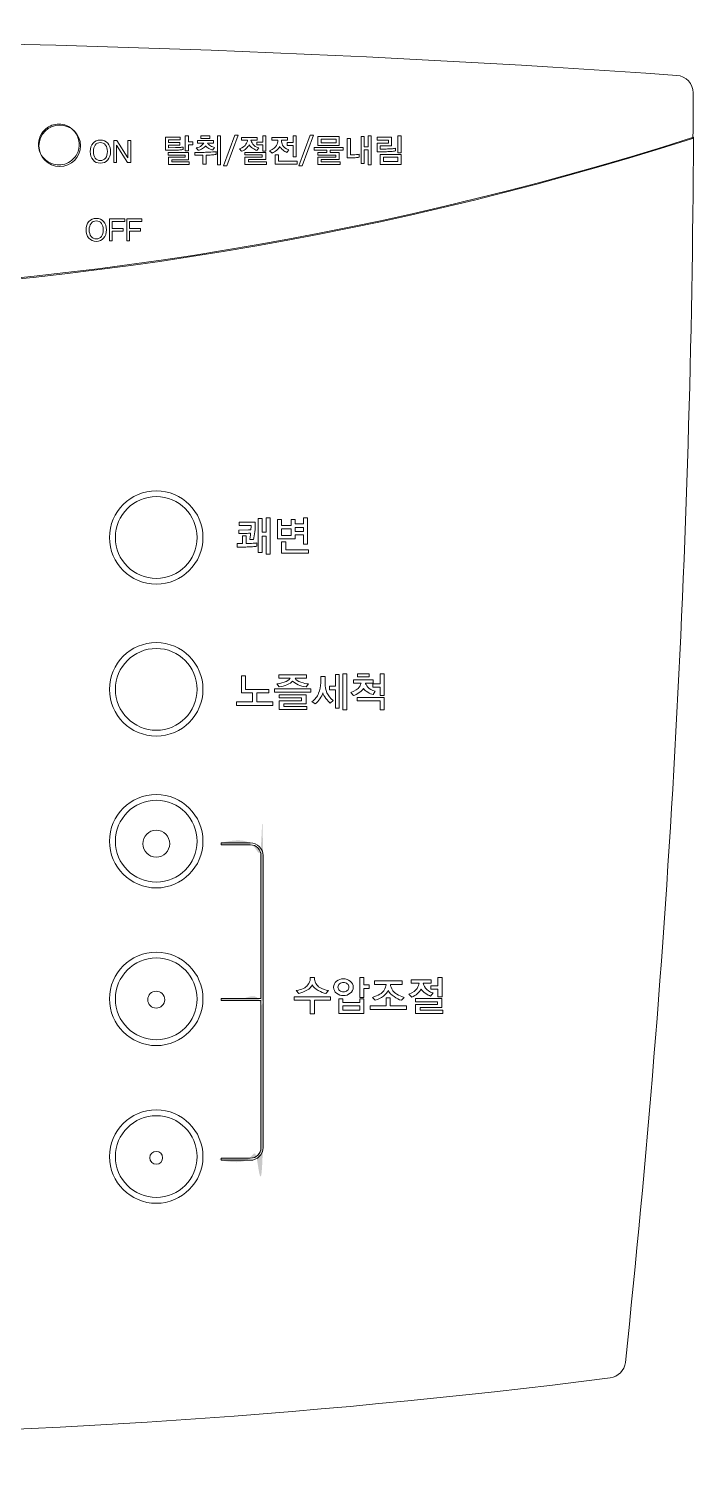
# Model space of a CAD drawing. Header units: millimetres. Extents: x -8699 to 14519, y -2727 to 7848.
# Drawn here: x 1504 to 1560.9, y -1086.7 to -964.5 of the extents above; entities that cross this region are included whole.
import ezdxf

# ---------------------------------------------------------------- set-up
doc = ezdxf.new("R2010")
doc.units = ezdxf.units.MM
doc.layers.add('레이어 1', color=7, linetype='Continuous')

msp = doc.modelspace()

# ---------------------------------------------------------------- hatches: boundary and pattern name
at = {"layer": '레이어 1', "lineweight": 18}
h = msp.add_hatch(color=256, dxfattribs=at)
h.dxf.hatch_style = 2
edge = h.paths.add_edge_path()
edge.add_spline(control_points=[(1522.98, -1061.19), (1520.5, -1061.19), (1520.5, -1061.19), (1520.5, -1061.19), (1520.5, -1061.19), (1520.5, -1061.37), (1520.5, -1061.37), (1520.5, -1061.37), (1522.98, -1061.37), (1522.98, -1061.37), (1523.58, -1061.37), (1524.07, -1060.88), (1524.07, -1060.28), (1524.07, -1060.28), (1524.07, -1035.28), (1524.07, -1035.28), (1524.07, -1034.68), (1523.58, -1034.19), (1522.98, -1034.19), (1522.98, -1034.19), (1520.5, -1034.19), (1520.5, -1034.19), (1520.5, -1034.19), (1520.5, -1034.36), (1520.5, -1034.36), (1520.5, -1034.36), (1522.98, -1034.36), (1522.98, -1034.36), (1523.48, -1034.36), (1523.89, -1034.77), (1523.89, -1035.28), (1523.89, -1035.28), (1523.89, -1047.51), (1523.89, -1047.51), (1523.89, -1047.51), (1520.5, -1047.51), (1520.5, -1047.51), (1520.5, -1047.51), (1520.5, -1047.69), (1520.5, -1047.69), (1520.5, -1047.69), (1523.89, -1047.69), (1523.89, -1047.69), (1523.89, -1047.69), (1523.89, -1060.28), (1523.89, -1060.28), (1523.89, -1060.78), (1523.48, -1061.19), (1522.98, -1061.19), (1522.98, -1061.19), (1520.5, -1061.19)], knot_values=[-1, -1, 0, 0, 0, 0, 1, 1, 1, 2, 2, 2, 3, 3, 3, 4, 4, 4, 5, 5, 5, 6, 6, 6, 7, 7, 7, 8, 8, 8, 9, 9, 9, 10, 10, 10, 11, 11, 11, 12, 12, 12, 13, 13, 13, 14, 14, 14, 15, 15, 15, 16, 16, 16, 16], degree=3, periodic=0)

# ---------------------------------------------------------------- linework, layer by layer
at = {"layer": '레이어 1', "lineweight": 9}
for p, q in [((1517.42, -974.96), (1517.42, -973.65)), ((1517.42, -973.65), (1517.7, -973.65)), ((1517.7, -973.65), (1517.7, -974.19)), ((1517.7, -974.19), (1518.06, -974.19)), ((1518.06, -974.19), (1518.06, -974.42)), ((1518.76, -973.89), (1518.76, -973.66)), ((1518.76, -973.66), (1519.53, -973.66)), ((1519.53, -973.89), (1518.76, -973.89)), ((1519.53, -973.66), (1519.53, -973.89)), ((1520.16, -976.14), (1520.16, -973.65)), ((1520.16, -973.65), (1520.44, -973.65)), ((1520.44, -973.65), (1520.44, -976.14)), ((1520.68, -976.22), (1521.66, -973.6)), ((1521.94, -973.6), (1520.96, -976.22)), ((1521.66, -973.6), (1521.94, -973.6)), ((1523.54, -974.44), (1523.54, -974.21)), ((1523.54, -974.21), (1524.04, -974.21)), ((1524.04, -974.21), (1524.04, -973.65)), ((1524.04, -973.65), (1524.32, -973.65)), ((1524.32, -973.65), (1524.32, -974.97)), ((1526.14, -974.48), (1526.14, -974.23)), ((1526.14, -974.23), (1526.64, -974.23)), ((1526.64, -974.23), (1526.64, -973.65)), ((1526.64, -973.65), (1526.92, -973.65)), ((1526.92, -973.65), (1526.92, -975.45)), ((1527.13, -976.22), (1528.11, -973.6)), ((1528.39, -973.6), (1527.41, -976.22)), ((1528.11, -973.6), (1528.39, -973.6)), ((1528.76, -974.48), (1528.76, -973.73)), ((1528.76, -973.73), (1530.6, -973.73)), ((1530.32, -973.96), (1529.04, -973.96)), ((1529.04, -973.96), (1529.04, -974.26)), ((1529.04, -974.26), (1530.32, -974.26)), ((1530.32, -974.26), (1530.32, -973.96)), ((1530.6, -973.73), (1530.6, -974.48)), ((1532.47, -976.02), (1532.47, -973.71)), ((1532.47, -973.71), (1532.74, -973.71)), ((1532.74, -973.71), (1532.74, -974.6)), ((1533.06, -974.6), (1533.06, -973.65)), ((1533.06, -973.65), (1533.33, -973.65)), ((1533.33, -973.65), (1533.33, -976.14)), ((1535.6, -975.12), (1535.6, -973.65)), ((1535.6, -973.65), (1535.89, -973.65)), ((1535.89, -973.65), (1535.89, -975.12)), ((1515.96, -975.31), (1515.96, -975.1)), ((1515.96, -975.1), (1517.7, -975.1)), ((1517.4, -975.31), (1515.96, -975.31)), ((1515.97, -976.11), (1515.97, -975.5)), ((1515.97, -975.5), (1517.4, -975.5)), ((1517.4, -975.5), (1517.4, -975.31)), ((1517.7, -974.96), (1517.42, -974.96)), ((1517.7, -974.42), (1517.7, -974.96)), ((1518.06, -974.42), (1517.7, -974.42)), ((1517.7, -975.1), (1517.7, -975.71)), ((1522.51, -975.3), (1522.51, -975.08)), ((1522.51, -975.08), (1524.31, -975.08)), ((1524, -975.3), (1522.51, -975.3)), ((1522.51, -976.11), (1522.51, -975.48)), ((1522.51, -975.48), (1524, -975.48)), ((1524.04, -974.44), (1523.54, -974.44)), ((1524, -975.48), (1524, -975.3)), ((1524.04, -974.97), (1524.04, -974.44)), ((1524.32, -974.97), (1524.04, -974.97)), ((1524.31, -975.08), (1524.31, -975.7)), ((1525.11, -976.08), (1525.11, -975.29)), ((1525.11, -975.29), (1525.39, -975.29)), ((1525.39, -975.29), (1525.39, -975.84)), ((1526.64, -974.48), (1526.14, -974.48)), ((1526.64, -975.45), (1526.64, -974.48)), ((1526.92, -975.45), (1526.64, -975.45)), ((1528.44, -974.89), (1528.44, -974.67)), ((1528.44, -974.67), (1530.92, -974.67)), ((1529.53, -974.89), (1528.44, -974.89)), ((1530.6, -974.48), (1528.76, -974.48)), ((1528.76, -975.32), (1528.76, -975.1)), ((1528.76, -975.1), (1529.53, -975.1)), ((1530.3, -975.32), (1528.76, -975.32)), ((1528.76, -976.11), (1528.76, -975.5)), ((1528.76, -975.5), (1530.3, -975.5)), ((1529.53, -975.1), (1529.53, -974.89)), ((1530.92, -974.89), (1529.83, -974.89)), ((1529.83, -974.89), (1529.83, -975.1)), ((1529.83, -975.1), (1530.6, -975.1)), ((1530.3, -975.5), (1530.3, -975.32)), ((1530.6, -975.1), (1530.6, -975.7)), ((1530.92, -974.67), (1530.92, -974.89)), ((1532.74, -974.6), (1533.06, -974.6)), ((1533.06, -974.85), (1532.74, -974.85)), ((1532.74, -974.85), (1532.74, -976.02)), ((1533.06, -976.14), (1533.06, -974.85)), ((1534.1, -976.11), (1534.1, -975.25)), ((1534.1, -975.25), (1535.88, -975.25)), ((1535.6, -975.49), (1534.38, -975.49)), ((1534.38, -975.49), (1534.38, -975.87)), ((1535.89, -975.12), (1535.6, -975.12)), ((1535.6, -975.87), (1535.6, -975.49)), ((1535.88, -975.25), (1535.88, -976.11)), ((1517.76, -976.11), (1515.97, -976.11)), ((1517.7, -975.71), (1516.27, -975.71)), ((1516.27, -975.71), (1516.27, -975.89)), ((1516.27, -975.89), (1517.76, -975.89)), ((1517.76, -975.89), (1517.76, -976.11)), ((1520.44, -976.14), (1520.16, -976.14)), ((1520.96, -976.22), (1520.68, -976.22)), ((1524.37, -976.11), (1522.51, -976.11)), ((1524.31, -975.7), (1522.82, -975.7)), ((1522.82, -975.7), (1522.82, -975.89)), ((1522.82, -975.89), (1524.37, -975.89)), ((1524.37, -975.89), (1524.37, -976.11)), ((1526.98, -976.08), (1525.11, -976.08)), ((1525.39, -975.84), (1526.98, -975.84)), ((1526.98, -975.84), (1526.98, -976.08)), ((1527.41, -976.22), (1527.13, -976.22)), ((1530.66, -976.11), (1528.76, -976.11)), ((1530.6, -975.7), (1529.06, -975.7)), ((1529.06, -975.7), (1529.06, -975.89)), ((1529.06, -975.89), (1530.66, -975.89)), ((1530.66, -975.89), (1530.66, -976.11)), ((1532.74, -976.02), (1532.47, -976.02)), ((1533.33, -976.14), (1533.06, -976.14)), ((1535.88, -976.11), (1534.1, -976.11)), ((1534.38, -975.87), (1535.6, -975.87)), ((1523.66, -1009.33), (1523.66, -1006.43)), ((1523.66, -1006.43), (1524, -1006.43)), ((1524, -1006.43), (1524, -1007.6)), ((1524.35, -1007.6), (1524.35, -1006.36)), ((1524.35, -1006.36), (1524.69, -1006.36)), ((1524.69, -1006.36), (1524.69, -1009.47)), ((1525.31, -1008.17), (1525.31, -1006.5)), ((1525.31, -1006.5), (1525.66, -1006.5)), ((1525.66, -1006.5), (1525.66, -1007.02)), ((1525.66, -1007.02), (1526.47, -1007.02)), ((1526.47, -1007.02), (1526.47, -1006.5)), ((1526.47, -1006.5), (1526.82, -1006.5)), ((1526.82, -1006.5), (1526.82, -1006.89)), ((1526.82, -1006.89), (1527.53, -1006.89)), ((1527.53, -1007.18), (1526.82, -1007.18)), ((1526.82, -1007.18), (1526.82, -1007.53)), ((1527.53, -1006.89), (1527.53, -1006.36)), ((1527.53, -1006.36), (1527.88, -1006.36)), ((1527.53, -1007.53), (1527.53, -1007.18)), ((1527.88, -1006.36), (1527.88, -1008.62)), ((1524, -1007.6), (1524.35, -1007.6)), ((1524.35, -1007.93), (1524, -1007.93)), ((1524, -1007.93), (1524, -1009.33)), ((1524.35, -1009.47), (1524.35, -1007.93)), ((1526.82, -1008.17), (1525.31, -1008.17)), ((1526.47, -1007.32), (1525.66, -1007.32)), ((1525.66, -1007.32), (1525.66, -1007.87)), ((1525.66, -1007.87), (1526.47, -1007.87)), ((1525.66, -1009.4), (1525.66, -1008.41)), ((1525.66, -1008.41), (1526.01, -1008.41)), ((1526.01, -1008.41), (1526.01, -1009.1)), ((1526.47, -1007.87), (1526.47, -1007.32)), ((1526.82, -1007.53), (1527.53, -1007.53)), ((1527.53, -1007.81), (1526.82, -1007.81)), ((1526.82, -1007.81), (1526.82, -1008.17)), ((1527.53, -1008.62), (1527.53, -1007.81)), ((1524, -1009.33), (1523.66, -1009.33)), ((1524.69, -1009.47), (1524.35, -1009.47)), ((1527.95, -1009.4), (1525.66, -1009.4)), ((1526.01, -1009.1), (1527.95, -1009.1)), ((1527.88, -1008.62), (1527.53, -1008.62)), ((1527.95, -1009.1), (1527.95, -1009.4)), ((1522.22, -1021.36), (1522.22, -1019.89)), ((1522.22, -1019.89), (1522.57, -1019.89)), ((1522.57, -1019.89), (1522.57, -1021.06)), ((1530.26, -1020.77), (1530.26, -1019.78)), ((1530.26, -1019.78), (1530.6, -1019.78)), ((1530.6, -1019.78), (1530.6, -1022.67)), ((1530.91, -1022.81), (1530.91, -1019.71)), ((1530.91, -1019.71), (1531.25, -1019.71)), ((1531.25, -1019.71), (1531.25, -1022.81)), ((1532.17, -1019.99), (1532.17, -1019.71)), ((1532.17, -1019.71), (1533.15, -1019.71)), ((1533.15, -1019.99), (1532.17, -1019.99)), ((1533.15, -1019.71), (1533.15, -1019.99)), ((1533.48, -1020.87), (1533.48, -1020.57)), ((1533.48, -1020.57), (1534.09, -1020.57)), ((1534.09, -1020.57), (1534.09, -1019.71)), ((1534.09, -1019.71), (1534.45, -1019.71)), ((1534.45, -1019.71), (1534.45, -1021.57)), ((1523.17, -1021.36), (1522.22, -1021.36)), ((1522.57, -1021.06), (1524.56, -1021.06)), ((1523.17, -1022.12), (1523.17, -1021.36)), ((1524.56, -1021.36), (1523.53, -1021.36)), ((1523.53, -1021.36), (1523.53, -1022.12)), ((1524.56, -1021.06), (1524.56, -1021.36)), ((1525.05, -1021.28), (1525.05, -1021)), ((1525.05, -1021), (1528.15, -1021)), ((1528.15, -1021.28), (1525.05, -1021.28)), ((1525.45, -1021.79), (1525.45, -1021.53)), ((1525.45, -1021.53), (1527.75, -1021.53)), ((1527.36, -1021.79), (1525.45, -1021.79)), ((1527.36, -1022.02), (1527.36, -1021.79)), ((1527.75, -1021.53), (1527.75, -1022.28)), ((1528.15, -1021), (1528.15, -1021.28)), ((1529.76, -1021.09), (1529.76, -1020.77)), ((1529.76, -1020.77), (1530.26, -1020.77)), ((1530.26, -1021.09), (1529.76, -1021.09)), ((1530.26, -1022.67), (1530.26, -1021.09)), ((1532.14, -1022.04), (1532.14, -1021.74)), ((1532.14, -1021.74), (1534.44, -1021.74)), ((1534.09, -1020.87), (1533.48, -1020.87)), ((1534.09, -1021.57), (1534.09, -1020.87)), ((1534.45, -1021.57), (1534.09, -1021.57)), ((1534.44, -1021.74), (1534.44, -1022.81)), ((1521.8, -1022.42), (1521.8, -1022.12)), ((1521.8, -1022.12), (1523.17, -1022.12)), ((1524.91, -1022.42), (1521.8, -1022.42)), ((1523.53, -1022.12), (1524.91, -1022.12)), ((1524.91, -1022.12), (1524.91, -1022.42)), ((1525.45, -1022.78), (1525.45, -1022.02)), ((1525.45, -1022.02), (1527.36, -1022.02)), ((1527.83, -1022.78), (1525.45, -1022.78)), ((1527.75, -1022.28), (1525.85, -1022.28)), ((1525.85, -1022.28), (1525.85, -1022.51)), ((1525.85, -1022.51), (1527.83, -1022.51)), ((1527.83, -1022.51), (1527.83, -1022.78)), ((1530.6, -1022.67), (1530.26, -1022.67)), ((1531.25, -1022.81), (1530.91, -1022.81)), ((1534.09, -1022.04), (1532.14, -1022.04)), ((1534.09, -1022.81), (1534.09, -1022.04)), ((1534.44, -1022.81), (1534.09, -1022.81)), ((1532.35, -1047.43), (1532.35, -1045.73)), ((1532.35, -1045.73), (1532.71, -1045.73)), ((1532.71, -1045.73), (1532.71, -1046.35)), ((1532.71, -1046.35), (1533.15, -1046.35)), ((1533.15, -1046.35), (1533.15, -1046.65)), ((1539.04, -1046.43), (1539.04, -1045.73)), ((1539.04, -1045.73), (1539.4, -1045.73)), ((1539.4, -1045.73), (1539.4, -1047.37)), ((1526.74, -1047.67), (1526.74, -1047.38)), ((1526.74, -1047.38), (1529.85, -1047.38)), ((1529.85, -1047.38), (1529.85, -1047.67)), ((1530.55, -1048.8), (1530.55, -1047.54)), ((1530.55, -1047.54), (1530.9, -1047.54)), ((1530.9, -1047.54), (1530.9, -1047.87)), ((1532.71, -1047.43), (1532.35, -1047.43)), ((1532.35, -1047.87), (1532.35, -1047.54)), ((1532.35, -1047.54), (1532.71, -1047.54)), ((1532.71, -1046.65), (1532.71, -1047.43)), ((1533.15, -1046.65), (1532.71, -1046.65)), ((1532.71, -1047.54), (1532.71, -1048.8)), ((1534.61, -1048.15), (1534.61, -1047.45)), ((1534.61, -1047.45), (1534.96, -1047.45)), ((1534.96, -1047.45), (1534.96, -1048.15)), ((1537.13, -1047.79), (1537.13, -1047.51)), ((1537.13, -1047.51), (1539.38, -1047.51)), ((1538.42, -1046.72), (1538.42, -1046.43)), ((1538.42, -1046.43), (1539.04, -1046.43)), ((1539.04, -1046.72), (1538.42, -1046.72)), ((1539.04, -1047.37), (1539.04, -1046.72)), ((1539.4, -1047.37), (1539.04, -1047.37)), ((1539.38, -1047.51), (1539.38, -1048.29)), ((1528.11, -1047.67), (1526.74, -1047.67)), ((1528.11, -1048.84), (1528.11, -1047.67)), ((1528.48, -1048.84), (1528.11, -1048.84)), ((1528.48, -1047.67), (1528.48, -1048.84)), ((1529.85, -1047.67), (1528.48, -1047.67)), ((1532.71, -1048.8), (1530.55, -1048.8)), ((1530.9, -1047.87), (1532.35, -1047.87)), ((1532.35, -1048.15), (1530.9, -1048.15)), ((1530.9, -1048.15), (1530.9, -1048.51)), ((1530.9, -1048.51), (1532.35, -1048.51)), ((1532.35, -1048.51), (1532.35, -1048.15)), ((1533.23, -1048.45), (1533.23, -1048.15)), ((1533.23, -1048.15), (1534.61, -1048.15)), ((1536.34, -1048.45), (1533.23, -1048.45)), ((1534.96, -1048.15), (1536.34, -1048.15)), ((1536.34, -1048.15), (1536.34, -1048.45)), ((1538.99, -1047.79), (1537.13, -1047.79)), ((1537.13, -1048.8), (1537.13, -1048.02)), ((1537.13, -1048.02), (1538.99, -1048.02)), ((1539.45, -1048.8), (1537.13, -1048.8)), ((1539.38, -1048.29), (1537.52, -1048.29)), ((1537.52, -1048.29), (1537.52, -1048.52)), ((1537.52, -1048.52), (1539.45, -1048.52)), ((1538.99, -1048.02), (1538.99, -1047.79)), ((1539.45, -1048.52), (1539.45, -1048.8))]:
    msp.add_line(p, q, dxfattribs=at)
for points in [[(1512.47, -975.95), (1511.54, -974.46), (1511.53, -974.47), (1511.53, -975.94), (1511.29, -975.94), (1511.29, -974.07), (1511.57, -974.07), (1512.5, -975.55), (1512.51, -975.55), (1512.51, -974.07), (1512.76, -974.07), (1512.76, -975.95), (1512.47, -975.95)], [(1511.17, -980.99), (1511.17, -981.59), (1512.11, -981.59), (1512.11, -981.82), (1511.17, -981.82), (1511.17, -982.64), (1510.93, -982.64), (1510.93, -980.77), (1512.23, -980.77), (1512.23, -980.99), (1511.17, -980.99)], [(1512.65, -980.99), (1512.65, -981.59), (1513.59, -981.59), (1513.59, -981.82), (1512.65, -981.82), (1512.65, -982.64), (1512.41, -982.64), (1512.41, -980.77), (1513.71, -980.77), (1513.71, -980.99), (1512.65, -980.99)]]:
    msp.add_lwpolyline(points, dxfattribs=at)
at = {"layer": '레이어 1', "lineweight": 18}
for points in [[(1559.49, -968.49), (1502.83, -964.48), (1445.96, -964.48), (1389.3, -968.49)], [(1560.88, -969.99), (1560.88, -969.2), (1560.27, -968.55), (1559.49, -968.49)], [(1560.87, -973.74), (1560.88, -972.49), (1560.88, -971.24), (1560.88, -969.99)], [(1506.44, -972.66), (1506.02, -972.7), (1505.64, -972.88), (1505.36, -973.17)], [(1506.59, -972.65), (1506.54, -972.65), (1506.49, -972.66), (1506.44, -972.66)], [(1507.83, -973.17), (1507.5, -972.84), (1507.05, -972.65), (1506.59, -972.65)], [(1506.59, -972.65), (1506.59, -972.65), (1506.59, -972.65), (1506.59, -972.65)], [(1388.05, -973.92), (1444.22, -991.85), (1504.57, -991.85), (1560.73, -973.92)], [(1505.36, -973.17), (1504.95, -973.57), (1504.77, -974.17), (1504.88, -974.74)], [(1505.36, -973.17), (1505.36, -973.17), (1505.36, -973.17), (1505.36, -973.17)], [(1508.31, -974.74), (1508.42, -974.17), (1508.23, -973.57), (1507.83, -973.17)], [(1507.83, -973.17), (1507.83, -973.17), (1507.83, -973.17), (1507.83, -973.17)], [(1555.08, -1078.67), (1558.79, -1043.83), (1560.74, -1008.83), (1560.91, -973.79)], [(1560.73, -973.92), (1560.81, -973.9), (1560.87, -973.82), (1560.87, -973.74)], [(1504.88, -974.74), (1504.88, -974.74), (1504.88, -974.74), (1504.88, -974.74)], [(1504.88, -974.74), (1504.95, -975.09), (1505.12, -975.4), (1505.36, -975.64)], [(1507.83, -975.64), (1508.07, -975.4), (1508.24, -975.09), (1508.31, -974.74)], [(1508.31, -974.74), (1508.31, -974.74), (1508.31, -974.74), (1508.31, -974.74)], [(1505.36, -975.64), (1505.36, -975.64), (1505.36, -975.64), (1505.36, -975.64)], [(1505.36, -975.64), (1505.64, -975.92), (1506.02, -976.11), (1506.44, -976.15)], [(1506.44, -976.15), (1506.44, -976.15), (1506.44, -976.15), (1506.44, -976.15)], [(1506.44, -976.15), (1506.49, -976.15), (1506.54, -976.15), (1506.59, -976.15)], [(1506.59, -976.15), (1507.05, -976.15), (1507.5, -975.97), (1507.83, -975.64)], [(1506.59, -976.15), (1506.59, -976.15), (1506.59, -976.15), (1506.59, -976.15)], [(1507.83, -975.64), (1507.83, -975.64), (1507.83, -975.64), (1507.83, -975.64)], [(1522.98, -1034.19), (1522.98, -1034.19), (1520.5, -1034.19), (1520.5, -1034.19)], [(1520.5, -1034.19), (1520.5, -1034.19), (1520.5, -1034.36), (1520.5, -1034.36)], [(1524.07, -1035.28), (1524.07, -1034.68), (1523.58, -1034.19), (1522.98, -1034.19)], [(1520.5, -1034.36), (1520.5, -1034.36), (1522.98, -1034.36), (1522.98, -1034.36)], [(1522.98, -1034.36), (1523.48, -1034.36), (1523.89, -1034.77), (1523.89, -1035.28)], [(1523.89, -1035.28), (1523.89, -1035.28), (1523.89, -1047.51), (1523.89, -1047.51)], [(1524.07, -1060.28), (1524.07, -1060.28), (1524.07, -1035.28), (1524.07, -1035.28)], [(1523.89, -1047.51), (1523.89, -1047.51), (1520.5, -1047.51), (1520.5, -1047.51)], [(1520.5, -1047.51), (1520.5, -1047.51), (1520.5, -1047.69), (1520.5, -1047.69)], [(1520.5, -1047.69), (1520.5, -1047.69), (1523.89, -1047.69), (1523.89, -1047.69)], [(1523.89, -1047.69), (1523.89, -1047.69), (1523.89, -1060.28), (1523.89, -1060.28)], [(1523.89, -1060.28), (1523.89, -1060.78), (1523.48, -1061.19), (1522.98, -1061.19)], [(1522.98, -1061.37), (1523.58, -1061.37), (1524.07, -1060.88), (1524.07, -1060.28)], [(1522.98, -1061.19), (1522.98, -1061.19), (1520.5, -1061.19), (1520.5, -1061.19)], [(1520.5, -1061.19), (1520.5, -1061.19), (1520.5, -1061.37), (1520.5, -1061.37)], [(1520.5, -1061.37), (1520.5, -1061.37), (1522.98, -1061.37), (1522.98, -1061.37)], [(1553.78, -1080), (1554.46, -1079.91), (1555, -1079.36), (1555.08, -1078.67)]]:
    msp.add_open_spline(points, degree=3, dxfattribs=at)
for points in [[(1508.45, -974.51), (1508.45, -973.53), (1507.65, -972.74), (1506.67, -972.74), (1505.69, -972.74), (1504.89, -973.53), (1504.89, -974.51), (1504.89, -975.49), (1505.69, -976.29), (1506.67, -976.29), (1507.65, -976.29), (1508.45, -975.49), (1508.45, -974.51)], [(1514.93, -1012.05), (1517.14, -1012.05), (1518.93, -1010.26), (1518.93, -1008.05), (1518.93, -1005.84), (1517.14, -1004.05), (1514.93, -1004.05), (1512.72, -1004.05), (1510.93, -1005.84), (1510.93, -1008.05), (1510.93, -1010.26), (1512.72, -1012.05), (1514.93, -1012.05)], [(1514.93, -1011.55), (1516.86, -1011.55), (1518.43, -1009.99), (1518.43, -1008.05), (1518.43, -1006.12), (1516.86, -1004.55), (1514.93, -1004.55), (1513, -1004.55), (1511.43, -1006.12), (1511.43, -1008.05), (1511.43, -1009.99), (1513, -1011.55), (1514.93, -1011.55)], [(1514.93, -1011.55), (1516.86, -1011.55), (1518.43, -1009.99), (1518.43, -1008.05), (1518.43, -1006.12), (1516.86, -1004.55), (1514.93, -1004.55), (1513, -1004.55), (1511.43, -1006.12), (1511.43, -1008.05), (1511.43, -1009.99), (1513, -1011.55), (1514.93, -1011.55)], [(1514.93, -1017.55), (1513, -1017.55), (1511.43, -1019.12), (1511.43, -1021.05), (1511.43, -1022.99), (1513, -1024.55), (1514.93, -1024.55), (1516.86, -1024.55), (1518.43, -1022.99), (1518.43, -1021.05), (1518.43, -1019.12), (1516.86, -1017.55), (1514.93, -1017.55)], [(1514.93, -1017.55), (1513, -1017.55), (1511.43, -1019.12), (1511.43, -1021.05), (1511.43, -1022.99), (1513, -1024.55), (1514.93, -1024.55), (1516.86, -1024.55), (1518.43, -1022.99), (1518.43, -1021.05), (1518.43, -1019.12), (1516.86, -1017.55), (1514.93, -1017.55)], [(1514.93, -1030.55), (1513, -1030.55), (1511.43, -1032.12), (1511.43, -1034.05), (1511.43, -1035.99), (1513, -1037.55), (1514.93, -1037.55), (1516.86, -1037.55), (1518.43, -1035.99), (1518.43, -1034.05), (1518.43, -1032.12), (1516.86, -1030.55), (1514.93, -1030.55)], [(1514.93, -1030.55), (1513, -1030.55), (1511.43, -1032.12), (1511.43, -1034.05), (1511.43, -1035.99), (1513, -1037.55), (1514.93, -1037.55), (1516.86, -1037.55), (1518.43, -1035.99), (1518.43, -1034.05), (1518.43, -1032.12), (1516.86, -1030.55), (1514.93, -1030.55)], [(1514.93, -1033.11), (1515.57, -1033.11), (1516.08, -1033.63), (1516.08, -1034.27), (1516.08, -1034.9), (1515.57, -1035.42), (1514.93, -1035.42), (1514.29, -1035.42), (1513.78, -1034.9), (1513.78, -1034.27), (1513.78, -1033.63), (1514.29, -1033.11), (1514.93, -1033.11)], [(1514.93, -1044.05), (1513, -1044.05), (1511.43, -1045.62), (1511.43, -1047.55), (1511.43, -1049.49), (1513, -1051.05), (1514.93, -1051.05), (1516.86, -1051.05), (1518.43, -1049.49), (1518.43, -1047.55), (1518.43, -1045.62), (1516.86, -1044.05), (1514.93, -1044.05)], [(1514.93, -1044.05), (1513, -1044.05), (1511.43, -1045.62), (1511.43, -1047.55), (1511.43, -1049.49), (1513, -1051.05), (1514.93, -1051.05), (1516.86, -1051.05), (1518.43, -1049.49), (1518.43, -1047.55), (1518.43, -1045.62), (1516.86, -1044.05), (1514.93, -1044.05)], [(1514.93, -1046.89), (1515.33, -1046.89), (1515.66, -1047.21), (1515.66, -1047.62), (1515.66, -1048.02), (1515.33, -1048.34), (1514.93, -1048.34), (1514.53, -1048.34), (1514.2, -1048.02), (1514.2, -1047.62), (1514.2, -1047.21), (1514.53, -1046.89), (1514.93, -1046.89)], [(1514.93, -1057.05), (1512.72, -1057.05), (1510.93, -1058.84), (1510.93, -1061.05), (1510.93, -1063.26), (1512.72, -1065.05), (1514.93, -1065.05), (1517.14, -1065.05), (1518.93, -1063.26), (1518.93, -1061.05), (1518.93, -1058.84), (1517.14, -1057.05), (1514.93, -1057.05)], [(1514.93, -1057.55), (1513, -1057.55), (1511.43, -1059.12), (1511.43, -1061.05), (1511.43, -1062.99), (1513, -1064.55), (1514.93, -1064.55), (1516.86, -1064.55), (1518.43, -1062.99), (1518.43, -1061.05), (1518.43, -1059.12), (1516.86, -1057.55), (1514.93, -1057.55)], [(1514.93, -1057.55), (1513, -1057.55), (1511.43, -1059.12), (1511.43, -1061.05), (1511.43, -1062.99), (1513, -1064.55), (1514.93, -1064.55), (1516.86, -1064.55), (1518.43, -1062.99), (1518.43, -1061.05), (1518.43, -1059.12), (1516.86, -1057.55), (1514.93, -1057.55)], [(1514.93, -1060.61), (1515.24, -1060.61), (1515.48, -1060.85), (1515.48, -1061.16), (1515.48, -1061.46), (1515.24, -1061.71), (1514.93, -1061.71), (1514.63, -1061.71), (1514.38, -1061.46), (1514.38, -1061.16), (1514.38, -1060.85), (1514.63, -1060.61), (1514.93, -1060.61)]]:
    msp.add_open_spline(points, degree=3, knots=[0, 0, 0, 0, 1, 1, 1, 2, 2, 2, 3, 3, 3, 4, 4, 4, 4], dxfattribs=at)
at = {"layer": '레이어 1', "lineweight": 9}
for points in [[(1387.95, -973.79), (1444.2, -991.76), (1504.66, -991.76), (1560.91, -973.79)], [(1515.71, -974.89), (1515.71, -974.89), (1515.71, -973.79), (1515.71, -973.79)], [(1515.71, -973.79), (1515.71, -973.79), (1516.98, -973.79), (1516.98, -973.79)], [(1516.98, -974.01), (1516.98, -974.01), (1515.99, -974.01), (1515.99, -974.01)], [(1515.99, -974.01), (1515.99, -974.01), (1515.99, -974.24), (1515.99, -974.24)], [(1515.99, -974.24), (1515.99, -974.24), (1516.95, -974.24), (1516.95, -974.24)], [(1516.95, -974.24), (1516.95, -974.24), (1516.95, -974.45), (1516.95, -974.45)], [(1516.98, -973.79), (1516.98, -973.79), (1516.98, -974.01), (1516.98, -974.01)], [(1518.46, -974.29), (1518.46, -974.29), (1518.46, -974.06), (1518.46, -974.06)], [(1518.46, -974.06), (1518.46, -974.06), (1519.83, -974.06), (1519.83, -974.06)], [(1518.99, -974.29), (1518.99, -974.29), (1518.46, -974.29), (1518.46, -974.29)], [(1518.8, -974.5), (1518.91, -974.41), (1518.97, -974.33), (1518.99, -974.29)], [(1519.83, -974.29), (1519.83, -974.29), (1519.31, -974.29), (1519.31, -974.29)], [(1519.31, -974.29), (1519.34, -974.33), (1519.39, -974.4), (1519.49, -974.47)], [(1519.83, -974.06), (1519.83, -974.06), (1519.83, -974.29), (1519.83, -974.29)], [(1522.22, -974.04), (1522.22, -974.04), (1522.22, -973.8), (1522.22, -973.8)], [(1522.22, -973.8), (1522.22, -973.8), (1523.57, -973.8), (1523.57, -973.8)], [(1522.74, -974.04), (1522.74, -974.04), (1522.22, -974.04), (1522.22, -974.04)], [(1522.61, -974.38), (1522.7, -974.24), (1522.74, -974.12), (1522.74, -974.04)], [(1523.57, -974.04), (1523.57, -974.04), (1523.04, -974.04), (1523.04, -974.04)], [(1523.57, -973.8), (1523.57, -973.8), (1523.57, -974.04), (1523.57, -974.04)], [(1524.81, -974.04), (1524.81, -974.04), (1524.81, -973.81), (1524.81, -973.81)], [(1524.81, -973.81), (1524.81, -973.81), (1526.16, -973.81), (1526.16, -973.81)], [(1525.34, -974.04), (1525.34, -974.04), (1524.81, -974.04), (1524.81, -974.04)], [(1525.22, -974.49), (1525.3, -974.32), (1525.34, -974.19), (1525.34, -974.11)], [(1525.34, -974.11), (1525.34, -974.11), (1525.34, -974.04), (1525.34, -974.04)], [(1526.16, -974.04), (1526.16, -974.04), (1525.64, -974.04), (1525.64, -974.04)], [(1525.64, -974.04), (1525.64, -974.04), (1525.64, -974.11), (1525.64, -974.11)], [(1525.64, -974.11), (1525.64, -974.19), (1525.68, -974.3), (1525.75, -974.46)], [(1526.16, -973.81), (1526.16, -973.81), (1526.16, -974.04), (1526.16, -974.04)], [(1531.27, -975.56), (1531.27, -975.56), (1531.27, -973.9), (1531.27, -973.9)], [(1531.27, -973.9), (1531.27, -973.9), (1531.55, -973.9), (1531.55, -973.9)], [(1531.55, -973.9), (1531.55, -973.9), (1531.55, -975.3), (1531.55, -975.3)], [(1533.83, -974.02), (1533.83, -974.02), (1533.83, -973.79), (1533.83, -973.79)], [(1533.83, -973.79), (1533.83, -973.79), (1535.08, -973.79), (1535.08, -973.79)], [(1534.8, -974.02), (1534.8, -974.02), (1533.83, -974.02), (1533.83, -974.02)], [(1534.8, -974.29), (1534.8, -974.29), (1534.8, -974.02), (1534.8, -974.02)], [(1535.08, -973.79), (1535.08, -973.79), (1535.08, -974.52), (1535.08, -974.52)], [(1516.51, -974.89), (1516.51, -974.89), (1515.71, -974.89), (1515.71, -974.89)], [(1516.95, -974.45), (1516.95, -974.45), (1515.99, -974.45), (1515.99, -974.45)], [(1515.99, -974.45), (1515.99, -974.45), (1515.99, -974.68), (1515.99, -974.68)], [(1515.99, -974.68), (1515.99, -974.68), (1516.57, -974.67), (1516.57, -974.67)], [(1516.94, -974.87), (1516.82, -974.88), (1516.68, -974.88), (1516.51, -974.89)], [(1517.24, -974.83), (1517.16, -974.84), (1517.07, -974.86), (1516.94, -974.87)], [(1517.24, -974.62), (1517.24, -974.62), (1517.24, -974.83), (1517.24, -974.83)], [(1518.23, -975.32), (1518.23, -975.32), (1518.23, -975.08), (1518.23, -975.08)], [(1518.23, -975.08), (1518.23, -975.08), (1519.03, -975.08), (1519.03, -975.08)], [(1518.92, -975.32), (1518.92, -975.32), (1518.23, -975.32), (1518.23, -975.32)], [(1518.34, -974.69), (1518.54, -974.66), (1518.7, -974.6), (1518.8, -974.5)], [(1518.52, -974.9), (1518.52, -974.9), (1518.34, -974.69), (1518.34, -974.69)], [(1518.89, -974.75), (1518.76, -974.83), (1518.64, -974.88), (1518.52, -974.9)], [(1519.15, -974.51), (1519.1, -974.58), (1519.02, -974.66), (1518.89, -974.75)], [(1518.92, -976.08), (1518.92, -976.08), (1518.92, -975.32), (1518.92, -975.32)], [(1519.44, -974.75), (1519.31, -974.67), (1519.21, -974.59), (1519.15, -974.51)], [(1519.28, -975.32), (1519.26, -975.32), (1519.24, -975.32), (1519.2, -975.32)], [(1519.2, -975.32), (1519.2, -975.32), (1519.2, -976.08), (1519.2, -976.08)], [(1519.36, -975.31), (1519.32, -975.31), (1519.29, -975.31), (1519.28, -975.32)], [(1519.75, -975.29), (1519.61, -975.3), (1519.48, -975.31), (1519.36, -975.31)], [(1519.77, -974.87), (1519.68, -974.86), (1519.57, -974.82), (1519.44, -974.75)], [(1519.49, -974.47), (1519.58, -974.55), (1519.72, -974.61), (1519.92, -974.65)], [(1520.07, -975.25), (1520, -975.26), (1519.89, -975.28), (1519.75, -975.29)], [(1519.92, -974.65), (1519.92, -974.65), (1519.77, -974.87), (1519.77, -974.87)], [(1520.07, -975.01), (1520.07, -975.01), (1520.07, -975.25), (1520.07, -975.25)], [(1522.05, -974.78), (1522.34, -974.66), (1522.53, -974.53), (1522.61, -974.38)], [(1522.24, -974.98), (1522.24, -974.98), (1522.05, -974.78), (1522.05, -974.78)], [(1522.63, -974.75), (1522.52, -974.85), (1522.39, -974.93), (1522.24, -974.98)], [(1522.89, -974.43), (1522.83, -974.54), (1522.75, -974.64), (1522.63, -974.75)], [(1523.17, -974.72), (1523.03, -974.63), (1522.94, -974.53), (1522.89, -974.43)], [(1523.54, -974.92), (1523.44, -974.88), (1523.32, -974.81), (1523.17, -974.72)], [(1523.71, -974.7), (1523.71, -974.7), (1523.54, -974.92), (1523.54, -974.92)], [(1524.63, -974.94), (1524.95, -974.81), (1525.15, -974.66), (1525.22, -974.49)], [(1524.84, -975.15), (1524.84, -975.15), (1524.63, -974.94), (1524.63, -974.94)], [(1525.24, -974.9), (1525.11, -975.01), (1524.98, -975.09), (1524.84, -975.15)], [(1525.49, -974.58), (1525.45, -974.68), (1525.37, -974.79), (1525.24, -974.9)], [(1525.75, -974.46), (1525.83, -974.62), (1526, -974.75), (1526.28, -974.85)], [(1526.28, -974.85), (1526.28, -974.85), (1526.11, -975.08), (1526.11, -975.08)], [(1531.55, -975.3), (1531.55, -975.3), (1531.82, -975.3), (1531.82, -975.3)], [(1531.82, -975.3), (1531.88, -975.29), (1531.97, -975.29), (1532.08, -975.27)], [(1532.31, -975.49), (1532.26, -975.5), (1532.18, -975.51), (1532.06, -975.53)], [(1532.08, -975.27), (1532.18, -975.26), (1532.26, -975.25), (1532.31, -975.24)], [(1532.31, -975.24), (1532.31, -975.24), (1532.31, -975.49), (1532.31, -975.49)], [(1533.83, -975.03), (1533.83, -975.03), (1533.83, -974.29), (1533.83, -974.29)], [(1533.83, -974.29), (1533.83, -974.29), (1534.8, -974.29), (1534.8, -974.29)], [(1534.52, -975.02), (1534.52, -975.02), (1533.83, -975.03), (1533.83, -975.03)], [(1535.08, -974.52), (1535.08, -974.52), (1534.11, -974.52), (1534.11, -974.52)], [(1534.11, -974.52), (1534.11, -974.52), (1534.11, -974.79), (1534.11, -974.79)], [(1534.11, -974.79), (1534.11, -974.79), (1534.62, -974.79), (1534.62, -974.79)], [(1535.01, -975), (1534.84, -975.01), (1534.68, -975.02), (1534.52, -975.02)], [(1535.41, -974.96), (1535.32, -974.98), (1535.19, -974.99), (1535.01, -975)], [(1535.41, -974.73), (1535.41, -974.73), (1535.41, -974.96), (1535.41, -974.96)], [(1519.2, -976.08), (1519.2, -976.08), (1518.92, -976.08), (1518.92, -976.08)], [(1531.71, -975.55), (1531.71, -975.55), (1531.27, -975.56), (1531.27, -975.56)], [(1532.06, -975.53), (1531.93, -975.54), (1531.82, -975.55), (1531.71, -975.55)], [(1522.04, -1007.02), (1522.04, -1007.02), (1522.04, -1006.73), (1522.04, -1006.73)], [(1522.04, -1006.73), (1522.04, -1006.73), (1523.41, -1006.73), (1523.41, -1006.73)], [(1523.05, -1007.02), (1523.05, -1007.02), (1522.04, -1007.02), (1522.04, -1007.02)], [(1523.03, -1007.38), (1523.04, -1007.31), (1523.04, -1007.24), (1523.05, -1007.19)], [(1523.05, -1007.19), (1523.05, -1007.14), (1523.05, -1007.08), (1523.05, -1007.02)], [(1523.41, -1006.73), (1523.4, -1007.04), (1523.39, -1007.32), (1523.37, -1007.56)], [(1521.99, -1007.41), (1521.99, -1007.41), (1522.83, -1007.4), (1522.83, -1007.4)], [(1521.99, -1007.7), (1521.99, -1007.7), (1521.99, -1007.41), (1521.99, -1007.41)], [(1522.33, -1007.7), (1522.12, -1007.7), (1522, -1007.7), (1521.99, -1007.7)], [(1522.3, -1008.57), (1522.3, -1008.57), (1522.3, -1007.92), (1522.3, -1007.92)], [(1522.3, -1007.92), (1522.3, -1007.92), (1522.63, -1007.92), (1522.63, -1007.92)], [(1522.83, -1007.69), (1522.7, -1007.7), (1522.54, -1007.71), (1522.33, -1007.7)], [(1522.63, -1007.92), (1522.63, -1007.92), (1522.63, -1008.57), (1522.63, -1008.57)], [(1522.83, -1007.4), (1522.88, -1007.4), (1522.91, -1007.39), (1522.94, -1007.39)], [(1522.92, -1007.69), (1522.9, -1007.69), (1522.87, -1007.69), (1522.83, -1007.69)], [(1523.01, -1007.68), (1522.98, -1007.68), (1522.95, -1007.68), (1522.92, -1007.69)], [(1522.94, -1007.39), (1522.97, -1007.39), (1523, -1007.38), (1523.03, -1007.38)], [(1523.26, -1008.23), (1523.26, -1008.23), (1522.94, -1008.23), (1522.94, -1008.23)], [(1523.37, -1007.56), (1523.34, -1007.8), (1523.31, -1008.03), (1523.26, -1008.23)], [(1523.54, -1008.51), (1523.54, -1008.51), (1523.54, -1008.8), (1523.54, -1008.8)], [(1521.86, -1008.88), (1521.86, -1008.88), (1521.86, -1008.57), (1521.86, -1008.57)], [(1521.86, -1008.57), (1521.86, -1008.57), (1522.3, -1008.57), (1522.3, -1008.57)], [(1523.18, -1008.84), (1523.03, -1008.85), (1522.87, -1008.86), (1522.71, -1008.86)], [(1523.54, -1008.8), (1523.45, -1008.81), (1523.33, -1008.83), (1523.18, -1008.84)], [(1525.25, -1020.59), (1525.4, -1020.57), (1525.6, -1020.52), (1525.87, -1020.44)], [(1525.44, -1020.84), (1525.44, -1020.84), (1525.25, -1020.59), (1525.25, -1020.59)], [(1525.42, -1020.1), (1525.42, -1020.1), (1525.42, -1019.81), (1525.42, -1019.81)], [(1525.42, -1019.81), (1525.42, -1019.81), (1527.79, -1019.81), (1527.79, -1019.81)], [(1526.4, -1020.1), (1526.4, -1020.1), (1525.42, -1020.1), (1525.42, -1020.1)], [(1526.12, -1020.66), (1525.9, -1020.75), (1525.67, -1020.81), (1525.44, -1020.84)], [(1525.87, -1020.44), (1526.14, -1020.36), (1526.32, -1020.24), (1526.4, -1020.1)], [(1526.6, -1020.34), (1526.51, -1020.46), (1526.35, -1020.57), (1526.12, -1020.66)], [(1527.79, -1020.1), (1527.79, -1020.1), (1526.81, -1020.1), (1526.81, -1020.1)], [(1526.81, -1020.1), (1526.88, -1020.24), (1527.05, -1020.35), (1527.31, -1020.44)], [(1527.31, -1020.44), (1527.56, -1020.53), (1527.78, -1020.58), (1527.95, -1020.59)], [(1527.95, -1020.59), (1527.95, -1020.59), (1527.76, -1020.84), (1527.76, -1020.84)], [(1527.79, -1019.81), (1527.79, -1019.81), (1527.79, -1020.1), (1527.79, -1020.1)], [(1528.83, -1021.39), (1528.95, -1021.11), (1529.01, -1020.8), (1529.01, -1020.48)], [(1529.01, -1020.48), (1529.01, -1020.48), (1529.01, -1019.96), (1529.01, -1019.96)], [(1529.01, -1019.96), (1529.01, -1019.96), (1529.38, -1019.96), (1529.38, -1019.96)], [(1529.38, -1019.96), (1529.38, -1019.96), (1529.38, -1020.48), (1529.38, -1020.48)], [(1529.38, -1020.48), (1529.38, -1020.8), (1529.43, -1021.09), (1529.54, -1021.34)], [(1531.81, -1020.52), (1531.81, -1020.52), (1531.81, -1020.23), (1531.81, -1020.23)], [(1531.81, -1020.23), (1531.81, -1020.23), (1533.5, -1020.23), (1533.5, -1020.23)], [(1532.46, -1020.52), (1532.46, -1020.52), (1531.81, -1020.52), (1531.81, -1020.52)], [(1532.31, -1020.86), (1532.41, -1020.69), (1532.46, -1020.58), (1532.46, -1020.52)], [(1533.5, -1020.52), (1533.5, -1020.52), (1532.84, -1020.52), (1532.84, -1020.52)], [(1533.5, -1020.23), (1533.5, -1020.23), (1533.5, -1020.52), (1533.5, -1020.52)], [(1528.25, -1022.09), (1528.52, -1021.91), (1528.72, -1021.68), (1528.83, -1021.39)], [(1529.45, -1021.83), (1529.31, -1021.65), (1529.23, -1021.5), (1529.19, -1021.36)], [(1529.81, -1022.22), (1529.7, -1022.13), (1529.58, -1022), (1529.45, -1021.83)], [(1529.54, -1021.34), (1529.66, -1021.6), (1529.83, -1021.82), (1530.07, -1022)], [(1531.59, -1021.31), (1531.97, -1021.18), (1532.21, -1021.03), (1532.31, -1020.86)], [(1531.82, -1021.57), (1531.82, -1021.57), (1531.59, -1021.31), (1531.59, -1021.31)], [(1532.31, -1021.33), (1532.13, -1021.46), (1531.97, -1021.54), (1531.82, -1021.57)], [(1532.66, -1020.97), (1532.61, -1021.08), (1532.49, -1021.2), (1532.31, -1021.33)], [(1533.03, -1021.3), (1532.86, -1021.19), (1532.73, -1021.08), (1532.66, -1020.97)], [(1533.49, -1021.49), (1533.36, -1021.47), (1533.21, -1021.41), (1533.03, -1021.3)], [(1533.67, -1021.22), (1533.67, -1021.22), (1533.49, -1021.49), (1533.49, -1021.49)], [(1528.54, -1022.3), (1528.54, -1022.3), (1528.25, -1022.09), (1528.25, -1022.09)], [(1530.07, -1022), (1530.07, -1022), (1529.81, -1022.22), (1529.81, -1022.22)], [(1526.92, -1046.84), (1527.41, -1046.75), (1527.73, -1046.59), (1527.88, -1046.38)], [(1528.29, -1046.34), (1528.21, -1046.52), (1528.06, -1046.68), (1527.83, -1046.81)], [(1527.88, -1046.38), (1528.03, -1046.17), (1528.11, -1046), (1528.11, -1045.89)], [(1528.11, -1045.89), (1528.11, -1045.89), (1528.11, -1045.73), (1528.11, -1045.73)], [(1528.11, -1045.73), (1528.11, -1045.73), (1528.48, -1045.73), (1528.48, -1045.73)], [(1528.8, -1046.83), (1528.55, -1046.69), (1528.38, -1046.53), (1528.29, -1046.34)], [(1528.48, -1045.73), (1528.48, -1045.73), (1528.48, -1045.89), (1528.48, -1045.89)], [(1533.6, -1046.31), (1533.6, -1046.31), (1533.6, -1046.01), (1533.6, -1046.01)], [(1533.6, -1046.01), (1533.6, -1046.01), (1535.97, -1046.01), (1535.97, -1046.01)], [(1534.6, -1046.31), (1534.6, -1046.31), (1533.6, -1046.31), (1533.6, -1046.31)], [(1534.4, -1046.85), (1534.53, -1046.63), (1534.6, -1046.46), (1534.6, -1046.35)], [(1534.6, -1046.35), (1534.6, -1046.35), (1534.6, -1046.31), (1534.6, -1046.31)], [(1535.97, -1046.31), (1535.97, -1046.31), (1534.97, -1046.31), (1534.97, -1046.31)], [(1534.97, -1046.31), (1534.97, -1046.31), (1534.97, -1046.35), (1534.97, -1046.35)], [(1534.97, -1046.35), (1534.97, -1046.46), (1535.04, -1046.63), (1535.19, -1046.85)], [(1535.97, -1046.01), (1535.97, -1046.01), (1535.97, -1046.31), (1535.97, -1046.31)], [(1536.76, -1046.21), (1536.76, -1046.21), (1536.76, -1045.92), (1536.76, -1045.92)], [(1536.76, -1045.92), (1536.76, -1045.92), (1538.45, -1045.92), (1538.45, -1045.92)], [(1537.42, -1046.21), (1537.42, -1046.21), (1536.76, -1046.21), (1536.76, -1046.21)], [(1537.26, -1046.65), (1537.37, -1046.46), (1537.42, -1046.32), (1537.42, -1046.21)], [(1538.45, -1046.21), (1538.45, -1046.21), (1537.79, -1046.21), (1537.79, -1046.21)], [(1537.79, -1046.21), (1537.79, -1046.31), (1537.86, -1046.45), (1537.99, -1046.63)], [(1538.45, -1045.92), (1538.45, -1045.92), (1538.45, -1046.21), (1538.45, -1046.21)], [(1527.14, -1047.08), (1527.14, -1047.08), (1526.92, -1046.84), (1526.92, -1046.84)], [(1527.83, -1046.81), (1527.6, -1046.94), (1527.37, -1047.03), (1527.14, -1047.08)], [(1529.45, -1047.08), (1529.26, -1047.06), (1529.04, -1046.98), (1528.8, -1046.83)], [(1529.67, -1046.84), (1529.67, -1046.84), (1529.45, -1047.08), (1529.45, -1047.08)], [(1533.43, -1047.42), (1533.95, -1047.26), (1534.27, -1047.07), (1534.4, -1046.85)], [(1533.66, -1047.67), (1533.66, -1047.67), (1533.43, -1047.42), (1533.43, -1047.42)], [(1534.37, -1047.32), (1534.18, -1047.47), (1533.94, -1047.59), (1533.66, -1047.67)], [(1534.79, -1046.83), (1534.7, -1047), (1534.56, -1047.16), (1534.37, -1047.32)], [(1535.19, -1046.85), (1535.33, -1047.07), (1535.65, -1047.26), (1536.14, -1047.42)], [(1536.14, -1047.42), (1536.14, -1047.42), (1535.91, -1047.67), (1535.91, -1047.67)], [(1536.55, -1047.14), (1536.92, -1047), (1537.15, -1046.83), (1537.26, -1046.65)], [(1536.8, -1047.39), (1536.8, -1047.39), (1536.55, -1047.14), (1536.55, -1047.14)], [(1537.28, -1047.1), (1537.14, -1047.23), (1536.98, -1047.33), (1536.8, -1047.39)], [(1537.61, -1046.71), (1537.53, -1046.84), (1537.43, -1046.97), (1537.28, -1047.1)], [(1537.96, -1047.07), (1537.78, -1046.95), (1537.66, -1046.83), (1537.61, -1046.71)], [(1538.41, -1047.31), (1538.29, -1047.27), (1538.14, -1047.19), (1537.96, -1047.07)], [(1537.99, -1046.63), (1538.12, -1046.81), (1538.33, -1046.95), (1538.62, -1047.04)], [(1538.62, -1047.04), (1538.62, -1047.04), (1538.41, -1047.31), (1538.41, -1047.31)], [(1395.09, -1080), (1447.77, -1086.72), (1501.09, -1086.72), (1553.78, -1080)]]:
    msp.add_open_spline(points, degree=3, dxfattribs=at)
for points, knots in [([(1510.78, -974.29), (1510.94, -974.47), (1511.02, -974.71), (1511.02, -975), (1511.02, -975.31), (1510.94, -975.55), (1510.78, -975.73), (1510.63, -975.91), (1510.41, -976), (1510.15, -976), (1509.88, -976), (1509.67, -975.91), (1509.52, -975.73), (1509.36, -975.55), (1509.28, -975.31), (1509.28, -975), (1509.28, -974.71), (1509.36, -974.47), (1509.52, -974.29), (1509.67, -974.11), (1509.88, -974.02), (1510.15, -974.02), (1510.41, -974.02), (1510.63, -974.11), (1510.78, -974.29)], [0, 0, 0, 0, 1, 1, 1, 2, 2, 2, 3, 3, 3, 4, 4, 4, 5, 5, 5, 6, 6, 6, 7, 7, 7, 8, 8, 8, 8]), ([(1510.59, -975.57), (1510.7, -975.42), (1510.75, -975.24), (1510.75, -975), (1510.75, -974.78), (1510.7, -974.59), (1510.59, -974.45), (1510.48, -974.31), (1510.33, -974.24), (1510.15, -974.24), (1509.96, -974.24), (1509.81, -974.31), (1509.71, -974.45), (1509.6, -974.59), (1509.55, -974.78), (1509.55, -975), (1509.55, -975.24), (1509.6, -975.42), (1509.71, -975.57), (1509.81, -975.71), (1509.96, -975.78), (1510.15, -975.78), (1510.33, -975.78), (1510.48, -975.71), (1510.59, -975.57)], [0, 0, 0, 0, 1, 1, 1, 2, 2, 2, 3, 3, 3, 4, 4, 4, 5, 5, 5, 6, 6, 6, 7, 7, 7, 8, 8, 8, 8]), ([(1523.04, -974.04), (1523.04, -974.12), (1523.09, -974.23), (1523.2, -974.37), (1523.3, -974.52), (1523.47, -974.63), (1523.71, -974.7)], [12, 12, 12, 12, 13, 13, 13, 14, 14, 14, 14]), ([(1516.57, -974.67), (1516.69, -974.67), (1516.82, -974.66), (1516.94, -974.66), (1517.06, -974.65), (1517.16, -974.63), (1517.24, -974.62)], [12, 12, 12, 12, 13, 13, 13, 14, 14, 14, 14]), ([(1519.03, -975.08), (1519.17, -975.07), (1519.36, -975.07), (1519.6, -975.05), (1519.84, -975.04), (1519.99, -975.03), (1520.07, -975.01)], [9, 9, 9, 9, 10, 10, 10, 11, 11, 11, 11]), ([(1526.11, -975.08), (1525.99, -975.03), (1525.87, -974.96), (1525.76, -974.87), (1525.65, -974.78), (1525.56, -974.68), (1525.49, -974.58)], [0, 0, 0, 0, 1, 1, 1, 2, 2, 2, 2]), ([(1534.62, -974.79), (1534.75, -974.79), (1534.89, -974.78), (1535.04, -974.77), (1535.2, -974.76), (1535.32, -974.75), (1535.41, -974.73)], [12, 12, 12, 12, 13, 13, 13, 14, 14, 14, 14]), ([(1510.43, -981), (1510.59, -981.18), (1510.67, -981.41), (1510.67, -981.71), (1510.67, -982.01), (1510.59, -982.25), (1510.43, -982.43), (1510.27, -982.61), (1510.06, -982.7), (1509.79, -982.7), (1509.53, -982.7), (1509.32, -982.61), (1509.16, -982.43), (1509.01, -982.25), (1508.93, -982.01), (1508.93, -981.71), (1508.93, -981.41), (1509.01, -981.18), (1509.16, -981), (1509.32, -980.82), (1509.53, -980.73), (1509.79, -980.73), (1510.06, -980.73), (1510.27, -980.82), (1510.43, -981)], [0, 0, 0, 0, 1, 1, 1, 2, 2, 2, 3, 3, 3, 4, 4, 4, 5, 5, 5, 6, 6, 6, 7, 7, 7, 8, 8, 8, 8]), ([(1510.24, -982.27), (1510.34, -982.13), (1510.4, -981.94), (1510.4, -981.71), (1510.4, -981.48), (1510.34, -981.3), (1510.24, -981.16), (1510.13, -981.02), (1509.98, -980.95), (1509.79, -980.95), (1509.61, -980.95), (1509.46, -981.02), (1509.35, -981.16), (1509.25, -981.3), (1509.19, -981.48), (1509.19, -981.71), (1509.19, -981.94), (1509.25, -982.13), (1509.35, -982.27), (1509.46, -982.41), (1509.61, -982.48), (1509.79, -982.48), (1509.98, -982.48), (1510.13, -982.41), (1510.24, -982.27)], [0, 0, 0, 0, 1, 1, 1, 2, 2, 2, 3, 3, 3, 4, 4, 4, 5, 5, 5, 6, 6, 6, 7, 7, 7, 8, 8, 8, 8]), ([(1522.63, -1008.57), (1522.74, -1008.57), (1522.89, -1008.57), (1523.08, -1008.55), (1523.27, -1008.54), (1523.43, -1008.53), (1523.54, -1008.51)], [8, 8, 8, 8, 9, 9, 9, 10, 10, 10, 10]), ([(1522.94, -1008.23), (1522.94, -1008.22), (1522.95, -1008.16), (1522.97, -1008.05), (1522.98, -1007.94), (1523, -1007.81), (1523.01, -1007.68)], [2, 2, 2, 2, 3, 3, 3, 4, 4, 4, 4]), ([(1522.71, -1008.86), (1522.58, -1008.87), (1522.42, -1008.88), (1522.2, -1008.88), (1521.99, -1008.88), (1521.87, -1008.88), (1521.86, -1008.88)], [1, 1, 1, 1, 2, 2, 2, 3, 3, 3, 3]), ([(1514.93, -1017.05), (1512.72, -1017.05), (1510.93, -1018.84), (1510.93, -1021.05), (1510.93, -1023.26), (1512.72, -1025.05), (1514.93, -1025.05), (1517.14, -1025.05), (1518.93, -1023.26), (1518.93, -1021.05), (1518.93, -1018.84), (1517.14, -1017.05), (1514.93, -1017.05)], [0, 0, 0, 0, 1, 1, 1, 2, 2, 2, 3, 3, 3, 4, 4, 4, 4]), ([(1527.76, -1020.84), (1527.51, -1020.82), (1527.28, -1020.76), (1527.07, -1020.65), (1526.86, -1020.55), (1526.7, -1020.45), (1526.6, -1020.34)], [2, 2, 2, 2, 3, 3, 3, 4, 4, 4, 4]), ([(1532.84, -1020.52), (1532.84, -1020.58), (1532.91, -1020.69), (1533.04, -1020.86), (1533.17, -1021.03), (1533.38, -1021.15), (1533.67, -1021.22)], [12, 12, 12, 12, 13, 13, 13, 14, 14, 14, 14]), ([(1529.19, -1021.36), (1529.15, -1021.51), (1529.07, -1021.67), (1528.94, -1021.85), (1528.82, -1022.03), (1528.68, -1022.18), (1528.54, -1022.3)], [2, 2, 2, 2, 3, 3, 3, 4, 4, 4, 4]), ([(1514.93, -1030.05), (1512.72, -1030.05), (1510.93, -1031.84), (1510.93, -1034.05), (1510.93, -1036.26), (1512.72, -1038.05), (1514.93, -1038.05), (1517.14, -1038.05), (1518.93, -1036.26), (1518.93, -1034.05), (1518.93, -1031.84), (1517.14, -1030.05), (1514.93, -1030.05)], [0, 0, 0, 0, 1, 1, 1, 2, 2, 2, 3, 3, 3, 4, 4, 4, 4]), ([(1514.93, -1043.55), (1512.72, -1043.55), (1510.93, -1045.34), (1510.93, -1047.55), (1510.93, -1049.76), (1512.72, -1051.55), (1514.93, -1051.55), (1517.14, -1051.55), (1518.93, -1049.76), (1518.93, -1047.55), (1518.93, -1045.34), (1517.14, -1043.55), (1514.93, -1043.55)], [0, 0, 0, 0, 1, 1, 1, 2, 2, 2, 3, 3, 3, 4, 4, 4, 4]), ([(1528.48, -1045.89), (1528.48, -1046), (1528.55, -1046.16), (1528.69, -1046.37), (1528.83, -1046.57), (1529.16, -1046.73), (1529.67, -1046.84)], [7, 7, 7, 7, 8, 8, 8, 9, 9, 9, 9]), ([(1530.37, -1047.07), (1530.2, -1046.94), (1530.11, -1046.77), (1530.11, -1046.55), (1530.11, -1046.33), (1530.2, -1046.16), (1530.37, -1046.03)], [2, 2, 2, 2, 3, 3, 3, 4, 4, 4, 4]), ([(1530.37, -1046.03), (1530.53, -1045.89), (1530.73, -1045.83), (1530.95, -1045.83), (1531.17, -1045.83), (1531.36, -1045.89), (1531.53, -1046.03)], [4, 4, 4, 4, 5, 5, 5, 6, 6, 6, 6]), ([(1530.62, -1046.26), (1530.53, -1046.34), (1530.48, -1046.43), (1530.48, -1046.54), (1530.48, -1046.66), (1530.53, -1046.75), (1530.62, -1046.83)], [2, 2, 2, 2, 3, 3, 3, 4, 4, 4, 4]), ([(1531.28, -1046.26), (1531.19, -1046.18), (1531.08, -1046.14), (1530.95, -1046.14), (1530.83, -1046.14), (1530.72, -1046.18), (1530.62, -1046.26)], [0, 0, 0, 0, 1, 1, 1, 2, 2, 2, 2]), ([(1531.28, -1046.83), (1531.38, -1046.75), (1531.42, -1046.66), (1531.42, -1046.54), (1531.42, -1046.43), (1531.38, -1046.33), (1531.28, -1046.26)], [6, 6, 6, 6, 7, 7, 7, 8, 8, 8, 8]), ([(1531.53, -1046.03), (1531.7, -1046.16), (1531.79, -1046.33), (1531.79, -1046.55), (1531.79, -1046.76), (1531.7, -1046.94), (1531.53, -1047.07)], [6, 6, 6, 6, 7, 7, 7, 8, 8, 8, 8]), ([(1531.53, -1047.07), (1531.36, -1047.2), (1531.17, -1047.27), (1530.95, -1047.27), (1530.73, -1047.27), (1530.54, -1047.21), (1530.37, -1047.07)], [0, 0, 0, 0, 1, 1, 1, 2, 2, 2, 2]), ([(1530.62, -1046.83), (1530.72, -1046.91), (1530.83, -1046.95), (1530.95, -1046.95), (1531.08, -1046.95), (1531.19, -1046.91), (1531.28, -1046.83)], [4, 4, 4, 4, 5, 5, 5, 6, 6, 6, 6]), ([(1535.91, -1047.67), (1535.71, -1047.62), (1535.5, -1047.52), (1535.28, -1047.36), (1535.06, -1047.21), (1534.89, -1047.03), (1534.79, -1046.83)], [2, 2, 2, 2, 3, 3, 3, 4, 4, 4, 4])]:
    msp.add_open_spline(points, degree=3, knots=knots, dxfattribs=at)

doc.saveas('drawing.dxf')
